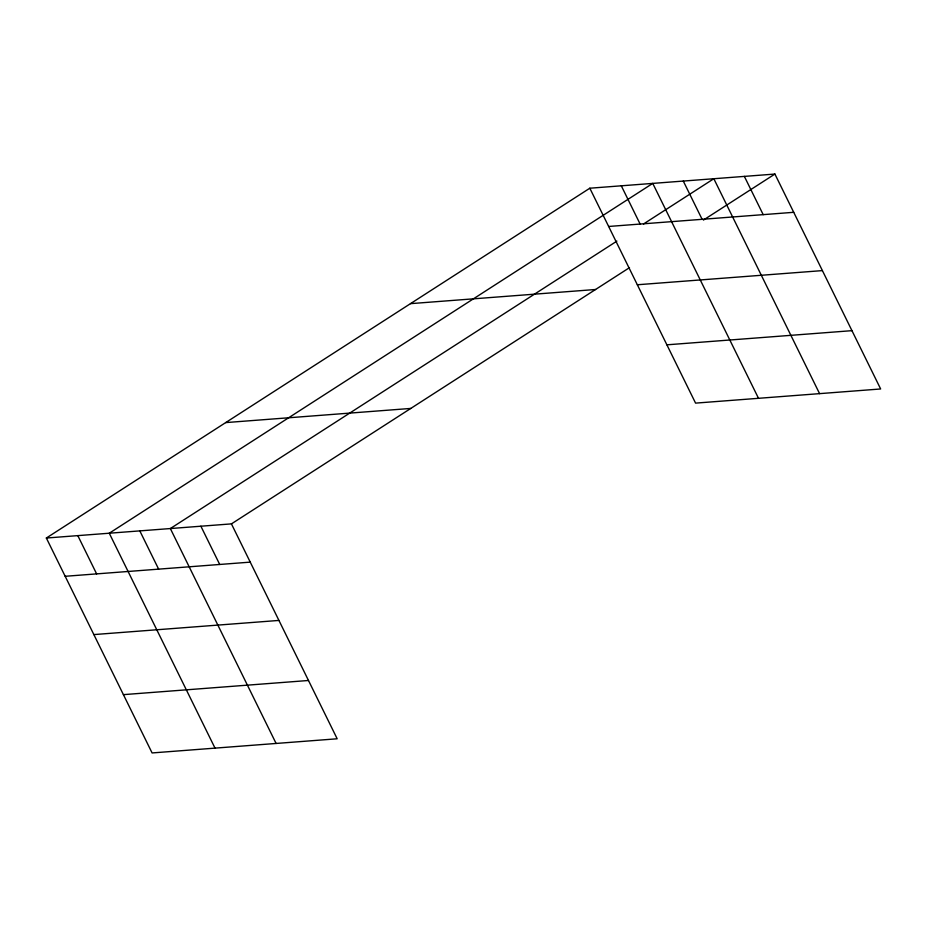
<?xml version="1.0" encoding="UTF-8"?>
<svg xmlns="http://www.w3.org/2000/svg" width="927" height="927" viewBox="0 0 927 927"><rect width="100%" height="100%" fill="white"/><g stroke="black" fill="none" stroke-linecap="round" stroke-linejoin="round"><path stroke-width="1.39" d="M46.35 538.031L231.426 523.882L337.173 738.784L152.098 752.944L46.35 538.031L589.827 188.216L774.902 174.056L880.65 388.969L695.574 403.118L589.827 188.216M616.884 241.124L170.348 528.552L276.095 743.454M643.547 223.963L713.825 178.726L819.572 393.639M231.426 523.882L629.479 267.66M703.408 220.081L774.902 174.056M608.657 226.466L793.721 212.306M637.336 284.763L822.411 270.603M410.487 303.65L595.551 289.502M666.895 344.821L851.959 330.661M225.701 422.596L410.765 408.436M65.168 576.293L250.244 562.133M93.859 634.589L278.923 620.43M123.407 694.647L308.482 680.488M744.369 176.397L763.188 214.647M683.292 181.066L702.11 219.317M758.506 398.309L652.759 183.395L109.27 533.222L215.018 748.135M621.299 185.806L640.117 224.056M200.881 526.212L219.711 564.462M139.815 530.881L158.633 569.132M77.81 535.632L96.628 573.883"/></g></svg>
